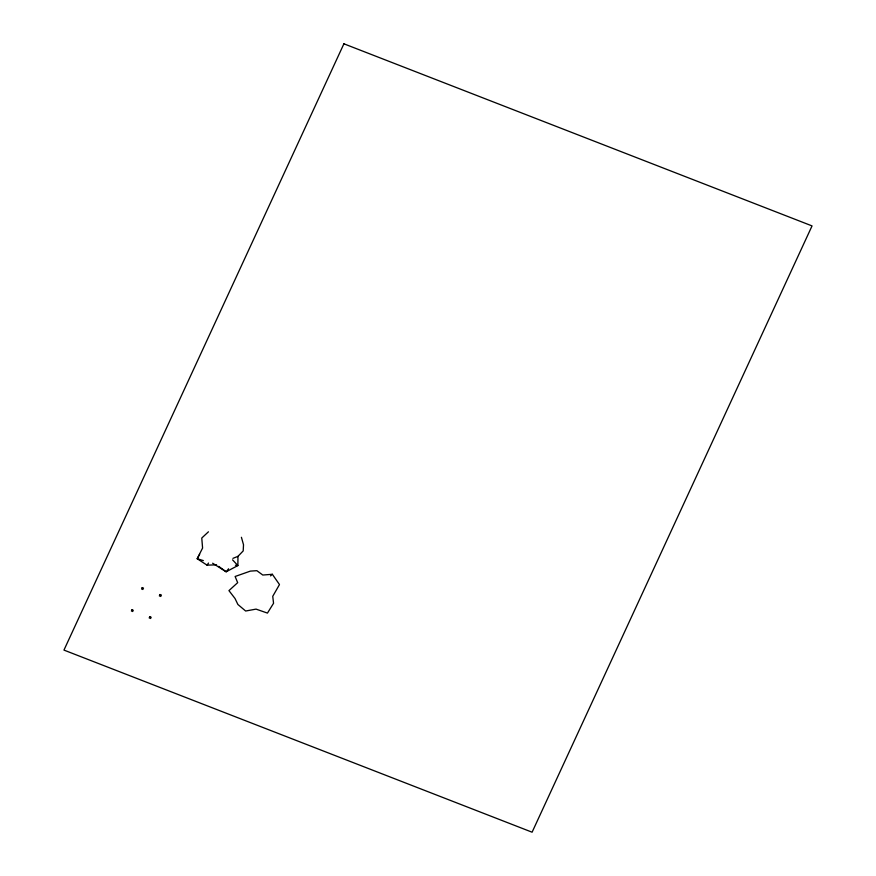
<?xml version="1.0" encoding="UTF-8"?>
<svg xmlns="http://www.w3.org/2000/svg" width="876" height="876" viewBox="0 0 876 876"><rect width="100%" height="100%" fill="white"/><g stroke="black" fill="none" stroke-linecap="round" stroke-linejoin="round"><path stroke-width="1.31" d="M241.415 537.284L243.517 544.762L243.2 550.916L237.965 556.348L237.878 565.567L226.161 571.798L212.627 563.213M199.662 554.256L197.199 558.735L207.054 565.162L216.58 564.823M207.054 565.162L208.51 563.06M228.581 568.787L226.161 571.798L218.704 566.378M208.444 531.809L201.765 538.039L202.586 548.048L197.199 558.735L203.374 560.607M270.564 575.915L272.337 574.284L279.488 584.555L272.743 596.315L273.553 603.279L267.443 613.09L256.055 609.116L245.641 611.021L237.889 604.473L235.02 598.505L228.943 590.621L237.67 582.671L235.118 576.485L250.394 571.108L256.865 570.681L262.789 575.039L272.337 574.284M232.928 558.373L237.965 556.348M235.447 565.25L237.878 565.567L232.545 559.841M343.907 43.8L63.959 650.091L532.093 832.2L812.041 225.909L343.907 43.8M131.98 609.784L131.411 610.999L132.681 611.492L133.251 610.276L131.98 609.784M142.219 587.599L141.584 588.979L142.854 589.471L143.489 588.092L142.219 587.599M149.763 616.704L149.205 617.919L150.595 618.467L151.154 617.252L149.763 616.704M160.001 594.519L159.366 595.899L160.757 596.436L161.403 595.056L160.001 594.519"/></g></svg>
